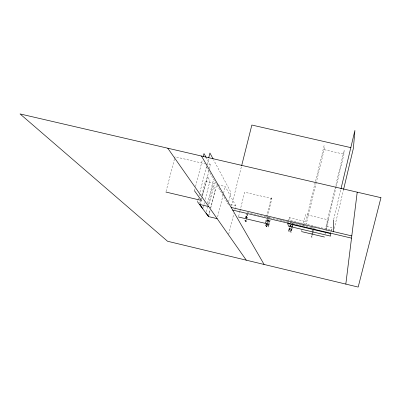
<?xml version="1.0" encoding="UTF-8"?>
<svg xmlns="http://www.w3.org/2000/svg" width="401" height="401" viewBox="0 0 401 401"><rect width="100%" height="100%" fill="white"/><g stroke="black" fill="none" stroke-linecap="round" stroke-linejoin="round"><path stroke-width="0.3" stroke-dasharray="2 1.5" d="M336.249 186.395L343.948 154.19L344.123 150.35L335.547 186.199M325.216 234.079L325.782 231.723M325.923 231.131L328.604 219.918L305.622 214.515L303.487 223.342M333.692 219.377L340.815 189.533M330.504 233.613L330.925 231.843M331.066 231.252L331.913 227.713L325.953 226.304L335.401 186.811M334.264 228.565L343.396 190.219M311.737 234.309L312.745 230.004M312.013 234.62L312.434 232.745M312.59 232.219L313.171 229.813M312.013 235.653L313.311 230.134M312.865 233.552L313.577 230.475M314.439 227.818L314.304 228.38L292.279 223.182M336.103 187.001L326.078 228.926L325.953 226.304M301.637 230.996L302.349 228.054M302.915 225.698L303.346 223.933M316.304 182.405L306.199 224.234L305.742 221.542L315.266 182.134M315.417 181.533L324.063 145.763L324.214 149.668L316.449 181.798M287.717 223.507L288.149 221.743M288.289 221.157L289.151 217.633L305.742 221.542M288.489 230.71L289.793 225.207M289.036 230.375L289.763 227.372M289.908 226.776L290.349 224.971M289.201 229.843L289.783 227.447M289.928 226.846L290.369 225.046M289.201 230.239L289.768 227.753M289.743 229.908L290.324 227.507M290.469 226.906L290.91 225.106M289.763 229.979L290.344 227.578M290.489 226.981L290.931 225.182M291.622 222.42L291.487 222.981L268.951 217.663L269.091 217.101L269.412 217.933M291.682 223.041L291.818 222.48M290.379 231.166L291.677 225.663M290.91 230.831L291.642 227.828M291.788 227.227L292.224 225.427M291.076 230.299L291.657 227.903M291.808 227.302L292.244 225.502M290.941 231.302L291.657 228.209M291.617 230.364L292.199 227.963M292.349 227.362L292.785 225.562M291.637 230.435L292.219 228.034M292.364 227.437L292.805 225.638M268.921 217.056L268.785 217.613L246.339 212.314L246.475 211.758M267.176 224.555L268.354 219.768M267.206 224.63L268.384 219.843M267.768 225.096L269.101 219.678M267.647 225.773L269.131 219.753M268.179 225.833L269.662 219.813M268.209 225.908L269.838 219.287M269.046 225.076L270.194 220.209M265.226 222.209L265.958 219.227M266.545 216.841L271.397 197.167L271.868 198.59L267.537 216.169M266.194 221.628L266.79 219.202M266.941 218.595L267.387 216.776M265.793 225.327L267.246 219.232M266.324 225.387L267.958 218.766M266.505 224.861L267.988 218.841M266.645 224.5L267.973 219.116M245.592 217.933L246.49 214.329M245.633 218.009L246.68 213.808M246.154 218.064L247.051 214.46M246.194 218.144L247.091 214.54M246.42 217.748L247.166 214.761M246.46 217.823L247.352 214.244M246.68 219.071L247.868 214.294M246.129 221.537L246.575 219.748M246.72 219.152L247.908 214.375M228.635 201.668L230.956 192.425L213.733 160.144M231.472 206.239L241.507 166.245M228.68 234.254L233.833 213.678M234.896 209.437L235.803 205.808L225.262 186.515L218.971 185.041M238.625 216.385L239.833 211.553M239.983 210.946L244.665 192.214L271.868 198.59M217.618 216.826L223.427 193.788M223.578 193.182L225.262 186.515M197.508 201.758L197.813 200.555M197.969 199.959L198.43 198.154M199.041 195.748L199.347 194.545M199.959 192.144L206.861 165.087M207.016 164.485L208.55 158.455M199.733 203.177L200.35 200.761M201.888 194.721L205.272 181.437L214.475 183.593L208.956 205.357M200.099 204.991L201.919 197.843M202.525 195.462L207.377 176.41L209.989 180.721L204.991 200.38M201.713 199.227L202.325 196.826M202.475 196.229L209.352 169.232M209.502 168.631L210.42 165.032L206.44 157.929M203.177 207.528L203.783 205.147M203.934 204.55L204.841 200.976M207.487 203.277L213.081 181.237L214.475 183.593M206.309 211.748L207.512 206.991M208.119 204.615L212.941 185.593L215.332 189.538L210.655 208.009M208.69 215.753L210.049 210.39M208.55 216.6L210.084 210.545M210.7 208.124L216.68 184.505L218.395 184.906M194.475 190.766L194.936 188.966M195.548 186.565L202.455 159.563M166.054 191.452L174.41 159.187M174.565 158.59L175.031 156.796L204.931 163.753M324.214 149.668L343.948 154.19M205.538 163.899L210.42 165.032M235.803 205.808L228.054 203.979L206.4 166.896M279.442 219.547L281.878 220.119M282.489 220.264L286.144 221.126M286.75 221.272L290.404 222.134M292.414 222.62L294.795 223.182M295.392 223.322L298.961 224.164M299.557 224.304L303.131 225.151M303.722 225.292L305.512 225.713M311.462 227.116L313.848 227.678M268.254 217.558L267.723 217.502M269.572 217.949L270.109 218.004M289.151 217.633L289.883 220.385L331.933 230.304L331.913 227.713M290.399 222.866L290.941 222.926M292.83 223.382L292.264 223.247L292.83 223.382"/><path stroke-width="0.6" d="M333.537 231.608L333.547 219.989M345.822 284.093L357.216 192.179M340.96 188.921L354.91 130.445L353.401 148.22L343.542 189.608M241.663 165.638L251.848 125.037L350.97 147.663M208.705 157.854L209.934 153.032L213.147 159.052M203.222 156.56L203.989 153.563L206.134 157.382M165.899 192.049L201.407 200.425L194.475 190.766M231.171 207.452L351.797 235.918M232.68 210.069L351.522 238.134M199.427 204.385L208.65 206.565M301.492 231.583L324.509 237.031M238.475 216.991L265.743 223.442L265.226 222.209M217.157 218.645L208.55 216.6L197.508 201.758M200.099 204.991L202.876 208.72M206.004 212.936L208.54 216.35M167.763 148.215L246.284 260.174M201.462 156.034L264.104 264.459M267.647 225.773L268.179 225.833M268.048 226.735L268.575 226.796M288.489 230.71L289.031 230.77M288.76 231.643L289.301 231.708M290.379 231.166L290.92 231.232M290.64 232.099L291.181 232.164M311.296 236.124L311.853 236.189M311.432 237.026L311.988 237.091M380.95 197.683L358.183 287.066L167.568 241.262L20.05 113.934L380.95 197.683M330.504 233.613L287.717 223.507L288.474 226.164L330.549 236.114L330.504 233.613M245.552 220.47L244.996 220.334L245.552 220.47M266.324 225.387L265.763 225.252L266.324 225.387M246.089 221.462L245.532 221.327L246.089 221.462M266.73 226.354L266.174 226.219L266.73 226.354"/></g></svg>
